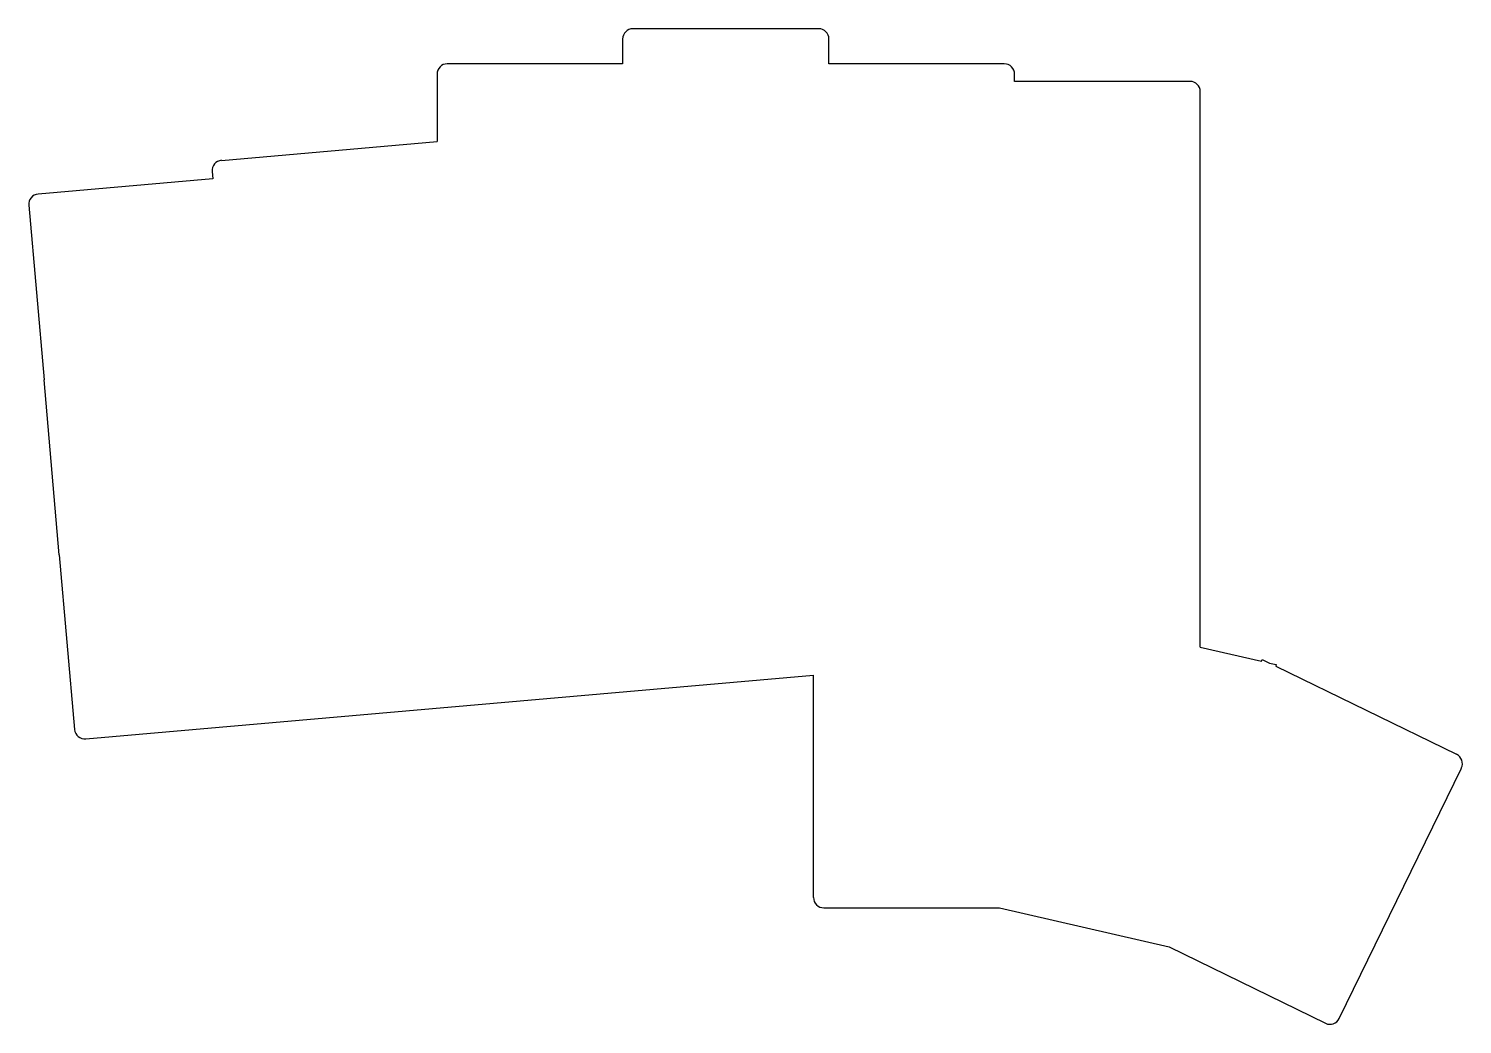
# Model space of a CAD drawing. Header units: millimetres. Extents: x 4 to 143, y -36 to 60.
import ezdxf

# ---------------------------------------------------------------- set-up
doc = ezdxf.new("R2010")
doc.units = ezdxf.units.MM

msp = doc.modelspace()

# ---------------------------------------------------------------- linework, layer by layer
for p, q in [((80.85, 60.14), (62.85, 60.14)), ((61.85, 59.14), (61.85, 56.74)), ((81.85, 56.74), (81.85, 59.14)), ((43.85, 55.74), (43.85, 49.21)), ((61.85, 56.74), (44.85, 56.74)), ((98.85, 56.74), (81.85, 56.74)), ((99.85, 55.04), (99.85, 55.74)), ((116.85, 55.04), (99.85, 55.04)), ((117.85, 20.04), (117.85, 54.04)), ((22.96, 47.38), (43.85, 49.21)), ((22.05, 46.3), (22.11, 45.6)), ((22.11, 45.6), (5.17, 44.12)), ((4.27, 43.04), (5.75, 26.1)), ((7.23, 9.16), (5.75, 26.1)), ((117.85, 0.21), (117.85, 20.04)), ((7.23, 9.16), (8.71, -7.77)), ((117.85, 0.21), (123.79, -1.16)), ((123.79, -1.16), (123.86, -1)), ((123.86, -1), (124.57, -1.34)), ((124.57, -1.34), (125.22, -1.49)), ((9.79, -8.68), (80.35, -2.51)), ((80.35, -24.06), (80.35, -2.51)), ((125.22, -1.49), (125.19, -1.64)), ((125.19, -1.64), (142.69, -10.18)), ((131.32, -35.79), (143.16, -11.52)), ((81.35, -25.06), (98.37, -25.06)), ((98.37, -25.06), (114.83, -28.85)), ((114.83, -28.85), (129.98, -36.25))]:
    msp.add_line(p, q)
for centre, start, end in [((62.85, 59.14), 90, 180), ((80.85, 59.14), 0, 90), ((44.85, 55.74), 90, 180), ((98.85, 55.74), 0, 90), ((116.85, 54.04), 0, 90), ((23.04, 46.39), 95, 185), ((5.26, 43.12), 95, 185), ((6.74, 26.19), 184.9744, 185), ((116.85, 20.04), 359.9744, 360), ((8.22, 9.25), 185, 185.0256), ((9.71, -7.68), 185, 275), ((142.26, -11.08), 334, 64), ((81.35, -24.06), 180, 270), ((130.42, -35.35), 244, 334)]:
    msp.add_arc(centre, 1, start, end)

doc.saveas('drawing.dxf')
